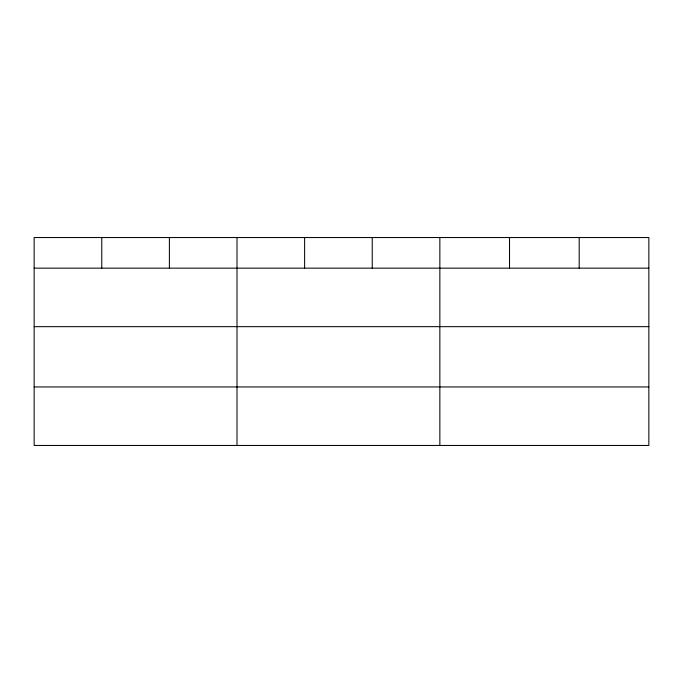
<?xml version="1.0" encoding="UTF-8"?>
<svg xmlns="http://www.w3.org/2000/svg" width="683" height="683" viewBox="0 0 683 683"><rect width="100%" height="100%" fill="white"/><g stroke="black" fill="none" stroke-linecap="round" stroke-linejoin="round"><path stroke-width="1.02" d="M648.85 326.662L648.85 237.539L34.15 237.539L34.15 445.461L648.85 445.461L648.85 326.662L34.15 326.662M34.15 268.154L648.85 268.154M34.15 386.945L648.85 386.945M579.184 237.539L579.184 268.154M509.518 237.539L509.518 268.154M439.852 237.539L439.852 445.461M372.235 237.539L372.235 268.154M304.618 237.539L304.618 268.154M237.001 237.539L237.001 445.461M169.384 237.539L169.384 268.154M101.767 237.539L101.767 268.154"/></g></svg>
